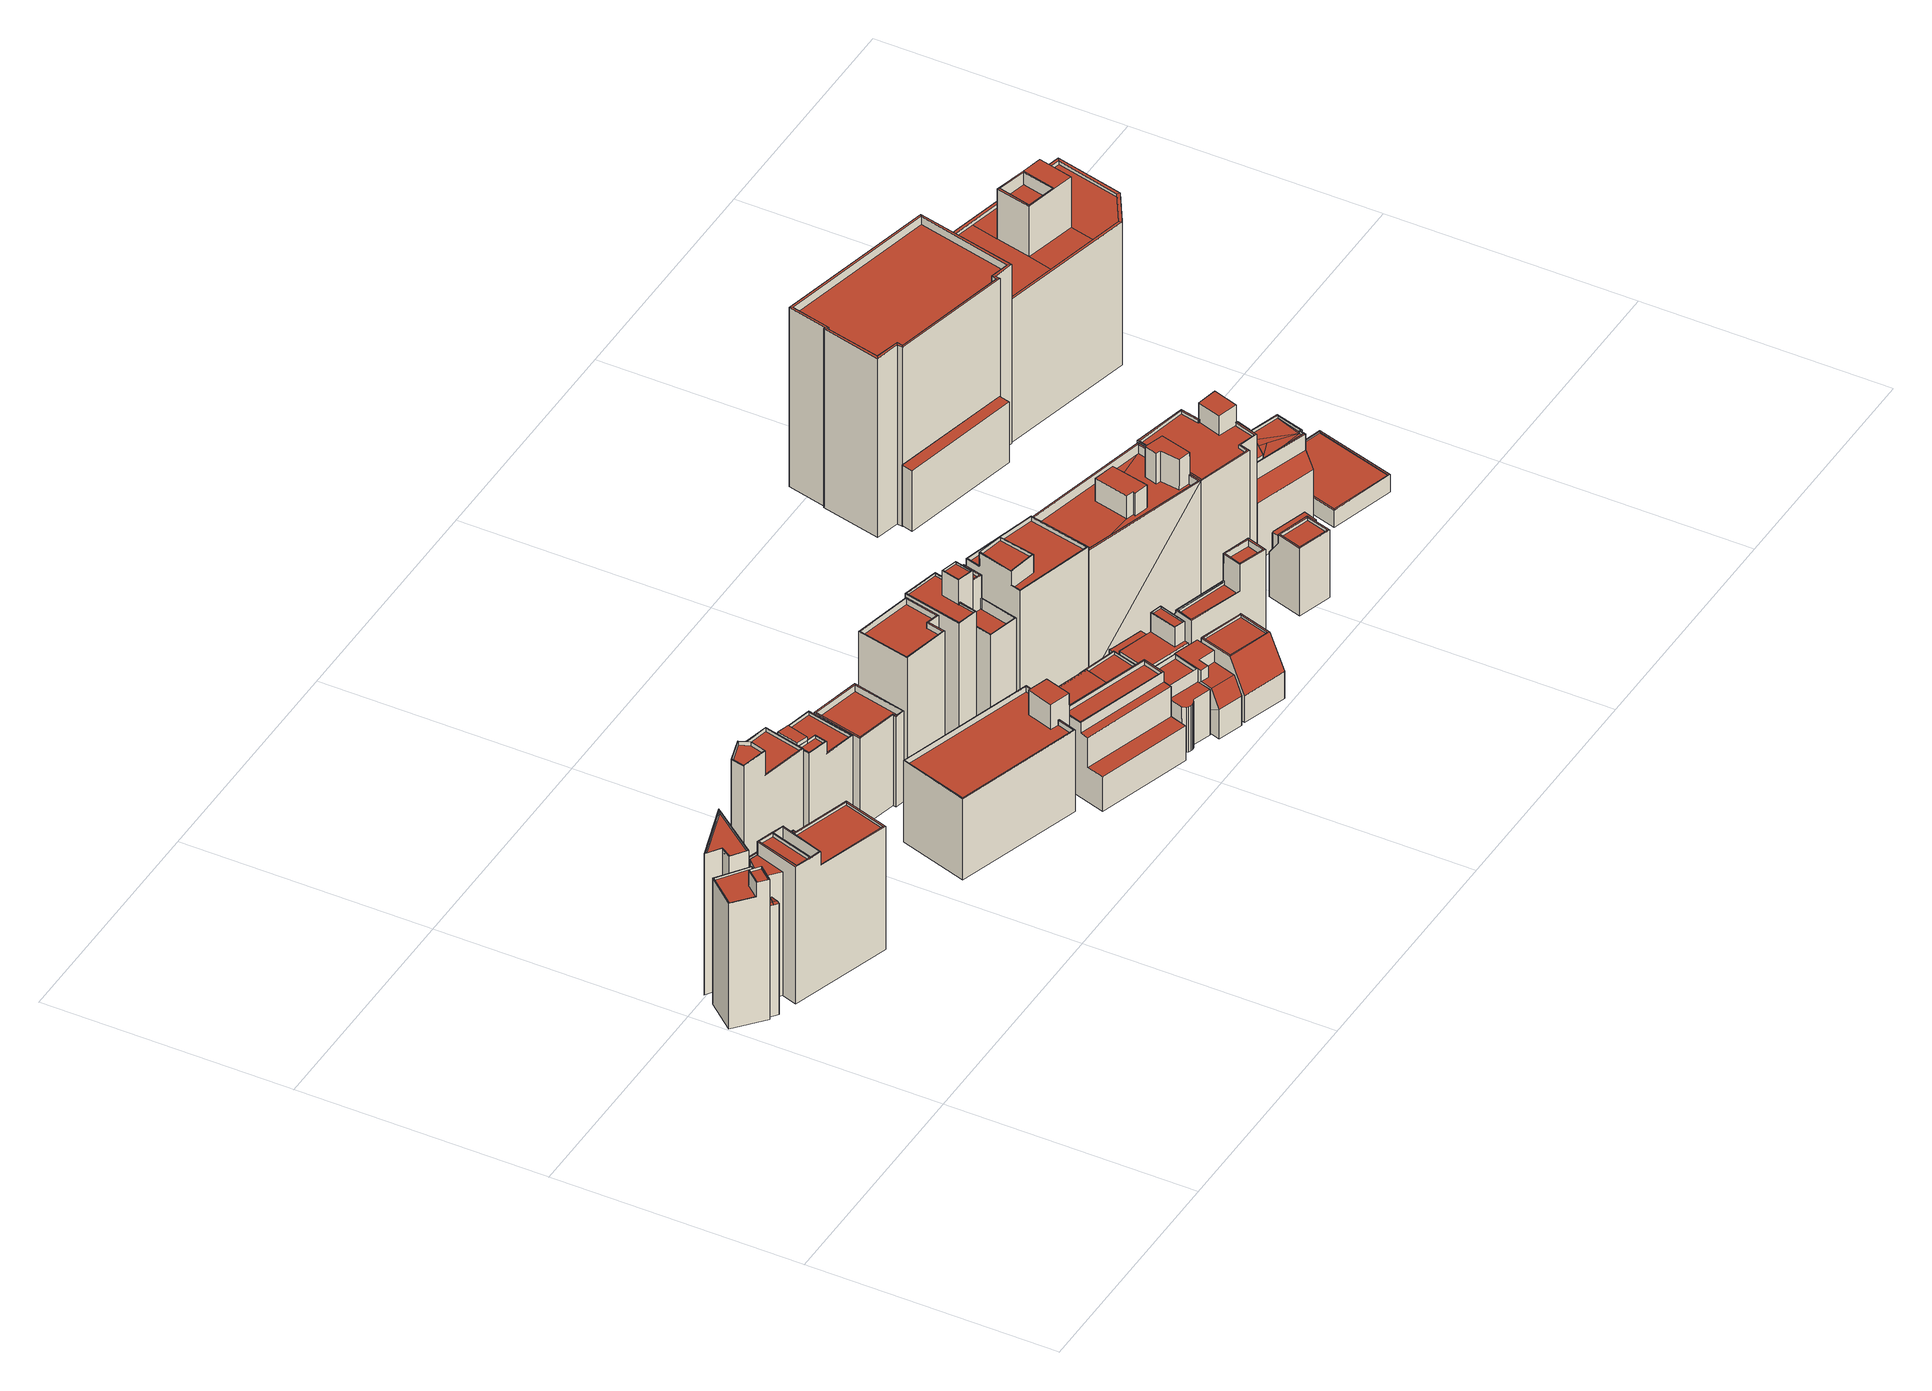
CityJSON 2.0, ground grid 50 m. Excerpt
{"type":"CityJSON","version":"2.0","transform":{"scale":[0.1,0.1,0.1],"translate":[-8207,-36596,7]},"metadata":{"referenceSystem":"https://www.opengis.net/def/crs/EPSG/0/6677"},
"CityObjects":{
"building1":{"type":"Building","attributes":{"class":3002,"usage":401,"measuredHeight":26.6,"storeysAboveGround":8,"storeysBelowGround":0,"prefecture":13,"city":13103,"footprintArea":59.04,"fireproofType":1001,"coverageRatio":80,"floorAreaRatio":700,"surveyYear":2021,"urbanPlanType":21,"areaClassificationType":22,"landUseType":212,"districts":"10","detailedUsage":"1210","floodRisk_description":10,"floodRisk_rank":1,"floodRisk_depth":0.27,"floodRisk_adminType":2,"floodRisk_scale":2,"meshCode":"53394509"},"geometry":[{"type":"Solid","lod":"2","boundaries":[[[[0,1,2,3]],[[4,5,6,1,0,7,8]],[[9,10,11,12]],[[13,14,15,16,17]],[[18,19,20,21]],[[10,9,22]],[[23,24,19,18]],[[25,26,27,28]],[[29,30,28,31]],[[12,11,32,33]],[[31,28,34,35]],[[36,14,13]],[[37,38,39,40,41,42,43,44]],[[33,32,17,16]],[[45,46,47,48]],[[49,25,28,30]],[[50,51,24,23]],[[21,20,51,50]],[[22,44,43,10]],[[52,50,23,9,12,8,7]],[[14,21,50,52,29,31,35,53,15]],[[11,42,41,32]],[[17,40,39,13]],[[24,47,46,19]],[[19,46,45,20]],[[32,41,40,17]],[[28,27,34]],[[10,43,42,11]],[[2,26,25,49,3]],[[4,8,12,33]],[[13,39,38,36]],[[6,53,35,1]],[[22,9,23,18,37,44]],[[5,4,33,16]],[[20,45,48,51]],[[7,0,29,52]],[[1,35,34,27,26,2]],[[16,15,53,6,5]],[[3,49,30,29,0]],[[37,18,21,14,36,38]],[[51,48,47,24]]]],"semantics":{"surfaces":[{"type":"GroundSurface"},{"type":"RoofSurface"},{"type":"WallSurface"}],"values":[[0,0,1,1,1,1,1,1,1,1,1,1,1,1,1,1,1,1,2,2,2,2,2,2,2,2,2,2,2,2,2,2,2,2,2,2,2,2,2,2,2]]}}]},
"building2":{"type":"Building","attributes":{"class":3002,"usage":401,"measuredHeight":31.6,"storeysAboveGround":10,"storeysBelowGround":0,"prefecture":13,"city":13103,"footprintArea":49.37,"fireproofType":1001,"coverageRatio":80,"floorAreaRatio":700,"surveyYear":2021,"urbanPlanType":21,"areaClassificationType":22,"landUseType":212,"districts":"10","detailedUsage":"1210","floodRisk_description":10,"floodRisk_rank":1,"floodRisk_depth":0.43,"floodRisk_adminType":2,"floodRisk_scale":2,"meshCode":"53394509"},"geometry":[{"type":"Solid","lod":"2","boundaries":[[[[54,55,56,57,58]],[[59,60,61,62,63]],[[64,65,66,67]],[[68,67,66,69]],[[70,71,72,73]],[[70,73,65,64]],[[68,69,72,71]],[[72,62,61,73]],[[57,56,71,70]],[[54,58,64,67]],[[55,54,67,68]],[[56,55,68,71]],[[65,60,59,66]],[[69,63,62,72]],[[66,59,63,69]],[[73,61,60,65]],[[58,57,70,64]]]],"semantics":{"surfaces":[{"type":"GroundSurface"},{"type":"RoofSurface"},{"type":"WallSurface"}],"values":[[0,1,1,1,1,1,1,2,2,2,2,2,2,2,2,2,2]]}}]},
"building3":{"type":"Building","attributes":{"class":3002,"usage":401,"measuredHeight":26.2,"storeysAboveGround":8,"storeysBelowGround":0,"prefecture":13,"city":13103,"footprintArea":229.42,"fireproofType":1001,"coverageRatio":80,"floorAreaRatio":700,"surveyYear":2021,"urbanPlanType":21,"areaClassificationType":22,"landUseType":212,"districts":"10","detailedUsage":"1210","floodRisk_description":10,"floodRisk_rank":1,"floodRisk_depth":0.05,"floodRisk_adminType":2,"floodRisk_scale":2,"meshCode":"53394509"},"geometry":[{"type":"Solid","lod":"2","boundaries":[[[[74,75,76,77,78,79]],[[80,81,82,83,84]],[[85,86,87,88]],[[89,90,91,92]],[[93,94,95]],[[96,80,90,89]],[[92,91,84,83]],[[96,97,95,81]],[[98,99,100,101]],[[80,96,81]],[[102,103,104,105]],[[106,93,95]],[[107,83,82,94]],[[107,94,93]],[[108,109,110,111]],[[97,106,95]],[[86,85,112,113]],[[114,113,112,115]],[[116,117,118,119]],[[106,114,115]],[[114,97,96,89,77,76,113]],[[91,102,105,84]],[[74,79,100,99]],[[80,104,103,90]],[[115,119,118,88,93,106]],[[83,107,87,86,75,74,99,98,92]],[[90,103,102,91]],[[101,78,77,89,92,98]],[[81,95,110,109]],[[85,88,118,117]],[[88,107,93]],[[95,94,111,110]],[[106,97,114]],[[100,79,78,101]],[[84,105,104,80]],[[82,81,109,108]],[[76,75,86,113]],[[112,116,119,115]],[[85,117,116,112]],[[94,82,108,111]],[[88,87,107]]]],"semantics":{"surfaces":[{"type":"GroundSurface"},{"type":"RoofSurface"},{"type":"WallSurface"}],"values":[[0,1,1,1,1,1,1,1,1,1,1,1,1,1,1,1,1,1,1,2,2,2,2,2,2,2,2,2,2,2,2,2,2,2,2,2,2,2,2,2,2]]}}]},
"building4":{"type":"Building","attributes":{"class":3002,"usage":401,"measuredHeight":14.4,"storeysAboveGround":5,"storeysBelowGround":0,"prefecture":13,"city":13103,"footprintArea":140.72,"fireproofType":1001,"coverageRatio":80,"floorAreaRatio":700,"surveyYear":2021,"urbanPlanType":21,"areaClassificationType":22,"landUseType":212,"districts":"10","detailedUsage":"1210","floodRisk_description":10,"floodRisk_rank":1,"floodRisk_depth":0.31,"floodRisk_adminType":2,"floodRisk_scale":2,"meshCode":"53394509"},"geometry":[{"type":"Solid","lod":"2","boundaries":[[[[120,121,122,123]],[[124,125,126,127]],[[128,129,130,131]],[[132,133,134,135]],[[136,137,138,139]],[[140,139,138,141]],[[142,143,137,136]],[[144,145,146,147]],[[140,141,143,142]],[[135,134,129,128]],[[131,130,133,132]],[[138,125,124,141]],[[141,124,127,143]],[[122,121,131,132]],[[142,136,135,128]],[[137,126,125,138]],[[129,144,147,130]],[[122,132,135,136,139,123]],[[120,140,142,128,131,121]],[[130,147,146,133]],[[120,123,139,140]],[[133,146,145,134]],[[143,127,126,137]],[[134,145,144,129]]]],"semantics":{"surfaces":[{"type":"GroundSurface"},{"type":"RoofSurface"},{"type":"WallSurface"}],"values":[[0,1,1,1,1,1,1,1,1,1,1,2,2,2,2,2,2,2,2,2,2,2,2,2]]}}]},
"building5":{"type":"Building","attributes":{"class":3002,"usage":401,"measuredHeight":30,"storeysAboveGround":8,"storeysBelowGround":0,"prefecture":13,"city":13103,"footprintArea":102.35,"fireproofType":1001,"coverageRatio":80,"floorAreaRatio":700,"surveyYear":2021,"urbanPlanType":21,"areaClassificationType":22,"landUseType":212,"districts":"10","detailedUsage":"1210","floodRisk_description":10,"floodRisk_rank":2,"floodRisk_depth":0.54,"floodRisk_adminType":2,"floodRisk_scale":2,"meshCode":"53394509"},"geometry":[{"type":"Solid","lod":"2","boundaries":[[[[148,149,150,151,152]],[[153,154,155,156]],[[156,155,157,158]],[[159,160,161]],[[153,162,163,154]],[[164,165,166,167]],[[168,169,170,171,172,173,174,175]],[[176,177,178]],[[179,180,181,182,183]],[[184,185,163,162]],[[167,166,186,187]],[[164,177,176,165]],[[187,186,161,160]],[[184,158,157,185]],[[149,148,158,184]],[[185,182,181,163]],[[163,181,180,154]],[[160,156,158,148,152,187]],[[149,184,162,177,164,150]],[[152,151,167,187]],[[176,168,175,165]],[[170,153,156,160,159,171]],[[154,180,179,155]],[[186,173,172,161]],[[157,183,182,185]],[[178,169,168,176]],[[151,150,164,167]],[[178,177,162,153,170,169]],[[161,172,171,159]],[[166,174,173,186]],[[165,175,174,166]],[[155,179,183,157]]]],"semantics":{"surfaces":[{"type":"GroundSurface"},{"type":"RoofSurface"},{"type":"WallSurface"}],"values":[[0,1,1,1,1,1,1,1,1,1,1,1,1,1,2,2,2,2,2,2,2,2,2,2,2,2,2,2,2,2,2,2]]}}]},
"building6":{"type":"Building","attributes":{"class":3002,"usage":401,"measuredHeight":20.8,"storeysAboveGround":6,"storeysBelowGround":0,"prefecture":13,"city":13103,"footprintArea":111.36,"fireproofType":1001,"coverageRatio":80,"floorAreaRatio":700,"surveyYear":2021,"urbanPlanType":21,"areaClassificationType":22,"landUseType":212,"districts":"10","detailedUsage":"1210","floodRisk_description":10,"floodRisk_rank":2,"floodRisk_depth":0.62,"floodRisk_adminType":2,"floodRisk_scale":2,"meshCode":"53394509"},"geometry":[{"type":"Solid","lod":"2","boundaries":[[[[188,189,190,191]],[[192,193,194,195]],[[196,197,198]],[[199,200,201,202,203]],[[204,205,206,207]],[[195,194,208,209]],[[210,211,212,213]],[[214,215,211,210]],[[216,217,218]],[[219,220,221,222]],[[223,224,225,226,227,228,229,230,231,232]],[[197,196,215,214]],[[204,207,193,192]],[[213,212,218,217]],[[209,208,206,205]],[[198,232,231,196]],[[223,219,222,204,224]],[[204,222,221,205]],[[196,231,230,215]],[[207,202,201,193]],[[194,200,199,208]],[[190,189,213,217,195,209]],[[193,201,200,194]],[[206,203,202,207]],[[189,188,210,213]],[[211,229,228,212]],[[198,197,220,219,223,232]],[[205,221,220,197,214,191,190,209]],[[208,199,203,206]],[[212,228,227,218]],[[188,191,214,210]],[[225,224,204,192]],[[225,192,195,217,216,226]],[[218,227,226,216]],[[215,230,229,211]]]],"semantics":{"surfaces":[{"type":"GroundSurface"},{"type":"RoofSurface"},{"type":"WallSurface"}],"values":[[0,1,1,1,1,1,1,1,1,1,1,1,1,1,1,2,2,2,2,2,2,2,2,2,2,2,2,2,2,2,2,2,2,2,2]]}}]},
"building7":{"type":"Building","attributes":{"class":3002,"usage":401,"measuredHeight":17.8,"storeysAboveGround":5,"storeysBelowGround":0,"prefecture":13,"city":13103,"footprintArea":431.05,"fireproofType":1001,"coverageRatio":80,"floorAreaRatio":700,"surveyYear":2021,"urbanPlanType":21,"areaClassificationType":22,"landUseType":212,"districts":"10","detailedUsage":"1210","floodRisk_description":10,"floodRisk_rank":1,"floodRisk_depth":0.06,"floodRisk_adminType":2,"floodRisk_scale":2,"meshCode":"53394509"},"geometry":[{"type":"Solid","lod":"2","boundaries":[[[[233,234,235,236,237,238]],[[239,240,241,242]],[[243,244,245]],[[246,247,248,249,250,251,252,253,254,255]],[[256,257,258,259]],[[260,242,241]],[[259,258,261,262]],[[263,264,265,266]],[[262,261,240,239]],[[244,243,257,256]],[[258,249,248,261]],[[238,237,256,259]],[[243,251,250,257]],[[254,263,266,242,260,255]],[[245,252,251,243]],[[241,246,255,260]],[[240,247,246,241]],[[234,239,242,266,265,235]],[[233,238,259,262]],[[244,236,235,265,264,253,252,245]],[[264,263,254,253]],[[257,250,249,258]],[[234,233,262,239]],[[237,236,244,256]],[[261,248,247,240]]]],"semantics":{"surfaces":[{"type":"GroundSurface"},{"type":"RoofSurface"},{"type":"WallSurface"}],"values":[[0,1,1,1,1,1,1,1,1,1,2,2,2,2,2,2,2,2,2,2,2,2,2,2,2]]}}]},
"building8":{"type":"Building","attributes":{"class":3002,"usage":401,"measuredHeight":19.3,"storeysAboveGround":5,"storeysBelowGround":0,"prefecture":13,"city":13103,"footprintArea":113.55,"fireproofType":1001,"coverageRatio":80,"floorAreaRatio":700,"surveyYear":2021,"urbanPlanType":21,"areaClassificationType":22,"landUseType":212,"districts":"10","detailedUsage":"1210","floodRisk_description":10,"floodRisk_rank":1,"floodRisk_depth":0.46,"floodRisk_adminType":2,"floodRisk_scale":2,"meshCode":"53394509"},"geometry":[{"type":"Solid","lod":"2","boundaries":[[[[267,268,269,270,271,272]],[[273,274,275,276]],[[277,278,279,280]],[[273,281,282,274]],[[276,275,278,277]],[[283,284,282,281]],[[285,286,287,288,289,290]],[[280,279,284,283]],[[279,285,290,284]],[[270,269,283,281]],[[282,289,288,274]],[[284,290,289,282]],[[274,288,287,275]],[[271,270,281,273]],[[267,272,276,277]],[[278,286,285,279]],[[268,267,277,280]],[[272,271,273,276]],[[269,268,280,283]],[[275,287,286,278]]]],"semantics":{"surfaces":[{"type":"GroundSurface"},{"type":"RoofSurface"},{"type":"WallSurface"}],"values":[[0,1,1,1,1,1,1,1,2,2,2,2,2,2,2,2,2,2,2,2]]}}]},
"building9":{"type":"Building","attributes":{"class":3002,"usage":401,"measuredHeight":38,"storeysAboveGround":9,"storeysBelowGround":0,"prefecture":13,"city":13103,"footprintArea":128.25,"fireproofType":1001,"coverageRatio":80,"floorAreaRatio":700,"surveyYear":2021,"urbanPlanType":21,"areaClassificationType":22,"landUseType":212,"districts":"10","detailedUsage":"1210","floodRisk_description":10,"floodRisk_rank":1,"floodRisk_depth":0.43,"floodRisk_adminType":2,"floodRisk_scale":2,"meshCode":"53394509"},"geometry":[{"type":"Solid","lod":"2","boundaries":[[[[291,292,293,294,295,296]],[[297,298,299,300]],[[301,302,303,304]],[[305,300,299,306]],[[305,306,302,301]],[[304,303,307,308]],[[309,310,311,312,313,314]],[[308,307,298,297]],[[302,310,309,303]],[[307,314,313,298]],[[306,311,310,302]],[[292,291,304,308]],[[298,313,312,299]],[[294,293,297,300]],[[300,305,295,294]],[[296,295,305,301]],[[293,292,308,297]],[[299,312,311,306]],[[303,309,314,307]],[[291,296,301,304]]]],"semantics":{"surfaces":[{"type":"GroundSurface"},{"type":"RoofSurface"},{"type":"WallSurface"}],"values":[[0,1,1,1,1,1,1,1,2,2,2,2,2,2,2,2,2,2,2,2]]}}]},
"building10":{"type":"Building","attributes":{"class":3002,"usage":401,"measuredHeight":12.9,"storeysAboveGround":4,"storeysBelowGround":0,"prefecture":13,"city":13103,"footprintArea":204.35,"fireproofType":1001,"coverageRatio":80,"floorAreaRatio":600,"surveyYear":2021,"urbanPlanType":21,"areaClassificationType":22,"landUseType":212,"districts":"10","detailedUsage":"1210","meshCode":"53394509"},"geometry":[{"type":"Solid","lod":"2","boundaries":[[[[315,316,317,318]],[[319,320,321,322]],[[323,324,325,326]],[[327,328,329,330]],[[331,332,333,334]],[[335,336,332,331]],[[334,333,337,338]],[[338,337,336,335]],[[317,321,320,330,329,338,335,318]],[[337,324,323,336]],[[316,315,331,334,328,327,319,322]],[[319,327,330,320]],[[332,326,325,333]],[[317,316,322,321]],[[333,325,324,337]],[[336,323,326,332]],[[315,318,335,331]],[[328,334,338,329]]]],"semantics":{"surfaces":[{"type":"GroundSurface"},{"type":"RoofSurface"},{"type":"WallSurface"}],"values":[[0,1,1,1,1,1,1,1,2,2,2,2,2,2,2,2,2,2]]}}]},
"building11":{"type":"Building","attributes":{"class":3002,"usage":401,"measuredHeight":31.3,"storeysAboveGround":9,"storeysBelowGround":0,"prefecture":13,"city":13103,"footprintArea":94.82,"fireproofType":1001,"coverageRatio":80,"floorAreaRatio":700,"surveyYear":2021,"urbanPlanType":21,"areaClassificationType":22,"landUseType":212,"districts":"10","detailedUsage":"1210","floodRisk_description":10,"floodRisk_rank":1,"floodRisk_depth":0.47,"floodRisk_adminType":2,"floodRisk_scale":2,"meshCode":"53394509"},"geometry":[{"type":"Solid","lod":"2","boundaries":[[[[339,340,341,342,343,344]],[[345,346,347,348]],[[349,350,351,352]],[[353,354,355,356,357,358,359,360,361]],[[362,363,364,365]],[[366,367,368,369]],[[365,364,367,366]],[[370,371,372,373]],[[348,347,371,370]],[[374,375,376,377]],[[373,372,346,345]],[[375,374,378]],[[377,376,363,362]],[[379,369,368]],[[373,345,355,354]],[[372,351,350,346]],[[355,345,348,369,379,356]],[[346,350,349,347]],[[340,366,369,348,370,341]],[[363,360,359,364]],[[344,343,377,362]],[[343,342,374,377]],[[375,353,361,376]],[[378,354,353,375]],[[376,361,360,363]],[[347,349,352,371]],[[371,352,351,372]],[[368,357,356,379]],[[374,342,341,370,373,354,378]],[[364,359,358,367]],[[339,344,362,365]],[[367,358,357,368]],[[340,339,365,366]]]],"semantics":{"surfaces":[{"type":"GroundSurface"},{"type":"RoofSurface"},{"type":"WallSurface"}],"values":[[0,1,1,1,1,1,1,1,1,1,1,1,1,1,2,2,2,2,2,2,2,2,2,2,2,2,2,2,2,2,2,2,2]]}}]},
"building12":{"type":"Building","attributes":{"class":3002,"usage":413,"measuredHeight":13.5,"storeysAboveGround":5,"storeysBelowGround":0,"prefecture":13,"city":13103,"footprintArea":111.29,"fireproofType":1001,"coverageRatio":80,"floorAreaRatio":700,"surveyYear":2021,"urbanPlanType":21,"areaClassificationType":22,"landUseType":211,"districts":"10","detailedUsage":"1230","floodRisk_description":10,"floodRisk_rank":1,"floodRisk_depth":0.02,"floodRisk_adminType":2,"floodRisk_scale":2,"meshCode":"53394509"},"geometry":[{"type":"Solid","lod":"2","boundaries":[[[[380,381,382,383]],[[384,385,386,387]],[[388,389,390,391]],[[387,389,388,384]],[[382,381,391,390]],[[380,383,386,385]],[[380,385,384,388,391,381]],[[387,386,383,382,390,389]]]],"semantics":{"surfaces":[{"type":"GroundSurface"},{"type":"RoofSurface"},{"type":"WallSurface"}],"values":[[0,1,1,2,2,2,2,2]]}}]},
"building13":{"type":"Building","attributes":{"class":3002,"usage":401,"measuredHeight":23.8,"storeysAboveGround":8,"storeysBelowGround":1,"prefecture":13,"city":13103,"footprintArea":78.34,"fireproofType":1001,"coverageRatio":80,"floorAreaRatio":700,"surveyYear":2021,"urbanPlanType":21,"areaClassificationType":22,"landUseType":212,"districts":"10","detailedUsage":"1210","floodRisk_description":10,"floodRisk_rank":1,"floodRisk_depth":0.47,"floodRisk_adminType":2,"floodRisk_scale":2,"meshCode":"53394509"},"geometry":[{"type":"Solid","lod":"2","boundaries":[[[[392,393,394,395]],[[396,397,398,399]],[[400,401,402,403]],[[403,402,404,405]],[[405,404,406,407]],[[408,409,410,411]],[[401,400,412]],[[399,398,413,414]],[[415,407,406]],[[416,417,418,419,420,421]],[[422,414,413,423]],[[422,423,397,396]],[[412,417,416,401]],[[402,421,420,404]],[[423,410,409,397]],[[403,405,394,393]],[[413,411,410,423]],[[406,419,418,415]],[[398,408,411,413]],[[392,399,414,400,403,393]],[[392,395,396,399]],[[397,409,408,398]],[[414,422,407,415,418,417,412,400]],[[404,420,419,406]],[[401,416,421,402]],[[395,394,405,407,422,396]]]],"semantics":{"surfaces":[{"type":"GroundSurface"},{"type":"RoofSurface"},{"type":"WallSurface"}],"values":[[0,1,1,1,1,1,1,1,1,1,1,1,2,2,2,2,2,2,2,2,2,2,2,2,2,2]]}}]},
"building14":{"type":"Building","attributes":{"class":3002,"usage":401,"measuredHeight":13.2,"storeysAboveGround":5,"storeysBelowGround":0,"prefecture":13,"city":13103,"footprintArea":87.4,"fireproofType":1001,"coverageRatio":80,"floorAreaRatio":700,"surveyYear":2021,"urbanPlanType":21,"areaClassificationType":22,"landUseType":212,"districts":"10","detailedUsage":"1210","floodRisk_description":10,"floodRisk_rank":1,"floodRisk_depth":0.01,"floodRisk_adminType":2,"floodRisk_scale":2,"meshCode":"53394509"},"geometry":[{"type":"Solid","lod":"2","boundaries":[[[[424,425,426,427]],[[428,429,430,431]],[[432,433,434,435]],[[436,437,433,432]],[[438,439,440,441]],[[442,443,444,445]],[[446,447,437,436]],[[435,434,447,446]],[[427,426,435,446]],[[434,440,439,447]],[[433,441,440,434]],[[425,445,444,431,430,432,435,426]],[[437,438,441,433]],[[429,436,432,430]],[[447,439,438,437]],[[425,424,442,445]],[[424,427,446,436,429,428,443,442]],[[443,428,431,444]]]],"semantics":{"surfaces":[{"type":"GroundSurface"},{"type":"RoofSurface"},{"type":"WallSurface"}],"values":[[0,1,1,1,1,1,1,1,2,2,2,2,2,2,2,2,2,2]]}}]},
"building15":{"type":"Building","attributes":{"class":3001,"usage":401,"measuredHeight":12.1,"storeysAboveGround":4,"storeysBelowGround":0,"prefecture":13,"city":13103,"footprintArea":71.71,"fireproofType":1001,"coverageRatio":80,"floorAreaRatio":600,"surveyYear":2021,"urbanPlanType":21,"areaClassificationType":22,"landUseType":212,"districts":"10","detailedUsage":"1210","meshCode":"53394509"},"geometry":[{"type":"Solid","lod":"2","boundaries":[[[[448,449,450,451,452,453,454,455,456,457,458]],[[459,460,461,462]],[[463,464,465,466,467,468,469,470,471,472,473]],[[474,475,476,477]],[[462,461,475,474]],[[478,479,480,481]],[[477,476,460,459]],[[472,462,474,456,455,473]],[[450,449,468,467]],[[476,481,480,460]],[[453,452,465,464]],[[461,479,478,475]],[[455,454,463,473]],[[471,459,462,472]],[[452,451,466,465]],[[460,480,479,461]],[[457,477,459,471,470,458]],[[451,450,467,466]],[[457,456,474,477]],[[454,453,464,463]],[[448,458,470,469]],[[449,448,469,468]],[[475,478,481,476]]]],"semantics":{"surfaces":[{"type":"GroundSurface"},{"type":"RoofSurface"},{"type":"WallSurface"}],"values":[[0,1,1,1,1,1,1,2,2,2,2,2,2,2,2,2,2,2,2,2,2,2,2]]}}]},
"building16":{"type":"Building","attributes":{"class":3001,"usage":401,"measuredHeight":9.6,"storeysAboveGround":4,"storeysBelowGround":0,"prefecture":13,"city":13103,"footprintArea":58.29,"fireproofType":1001,"coverageRatio":80,"floorAreaRatio":600,"surveyYear":2021,"urbanPlanType":21,"areaClassificationType":22,"landUseType":212,"districts":"10","detailedUsage":"1210","meshCode":"53394509"},"geometry":[{"type":"Solid","lod":"2","boundaries":[[[[482,483,484,485]],[[486,487,488,489,490,491]],[[492,493,494,495,496,497]],[[498,492,497,499]],[[494,489,488,495]],[[499,497,496,482]],[[496,487,486,482]],[[484,483,498]],[[493,490,489,494]],[[483,493,492]],[[491,490,493,483]],[[499,482,485]],[[483,482,486,491]],[[485,484,498,499]],[[483,492,498]],[[495,488,487,496]]]],"semantics":{"surfaces":[{"type":"GroundSurface"},{"type":"RoofSurface"},{"type":"WallSurface"}],"values":[[0,1,1,1,2,2,2,2,2,2,2,2,2,2,2,2]]}}]},
"building17":{"type":"Building","attributes":{"class":3002,"usage":401,"measuredHeight":30.4,"storeysAboveGround":8,"storeysBelowGround":0,"prefecture":13,"city":13103,"footprintArea":213.54,"fireproofType":1001,"coverageRatio":80,"floorAreaRatio":700,"surveyYear":2021,"urbanPlanType":21,"areaClassificationType":22,"landUseType":212,"districts":"10","detailedUsage":"1210","floodRisk_description":10,"floodRisk_rank":1,"floodRisk_depth":0.01,"floodRisk_adminType":2,"floodRisk_scale":2,"meshCode":"53394509"},"geometry":[{"type":"Solid","lod":"2","boundaries":[[[[500,501,502,503]],[[504,505,506,507]],[[508,509,510,511]],[[512,513,514,515]],[[516,517,518,519,520,521,522,523,524,525]],[[507,506,526,527]],[[515,514,528,529]],[[509,508,530]],[[531,532,533]],[[511,510,505,504]],[[527,526,533,532]],[[529,528,534,535]],[[535,534,513,512]],[[536,537,538,539]],[[536,513,534,537]],[[509,516,525,510]],[[530,508,512,515,518,517]],[[526,522,521,533]],[[506,523,522,526]],[[519,518,515,529]],[[501,500,504,507]],[[502,501,507,527]],[[530,517,516,509]],[[505,524,523,506]],[[510,525,524,505]],[[500,503,511,504]],[[532,535,512,508,511,503,502,527]],[[513,536,539,514]],[[537,534,528,538]],[[533,521,520,531]],[[531,520,519,529,535,532]],[[514,539,538,528]]]],"semantics":{"surfaces":[{"type":"GroundSurface"},{"type":"RoofSurface"},{"type":"WallSurface"}],"values":[[0,1,1,1,1,1,1,1,1,1,1,1,1,1,2,2,2,2,2,2,2,2,2,2,2,2,2,2,2,2,2,2]]}}]},
"building18":{"type":"Building","attributes":{"class":3002,"usage":413,"measuredHeight":12.9,"storeysAboveGround":4,"storeysBelowGround":1,"prefecture":13,"city":13103,"footprintArea":100.54,"fireproofType":1001,"coverageRatio":80,"floorAreaRatio":700,"surveyYear":2021,"urbanPlanType":21,"areaClassificationType":22,"landUseType":211,"districts":"10","detailedUsage":"1230","floodRisk_description":10,"floodRisk_rank":1,"floodRisk_depth":0.22,"floodRisk_adminType":2,"floodRisk_scale":2,"meshCode":"53394509"},"geometry":[{"type":"Solid","lod":"2","boundaries":[[[[540,541,542,543,544,545]],[[546,547,548,549,550,551]],[[552,553,554,555,556,557]],[[558,559,560,561]],[[562,563,564,565]],[[566,567,559,558]],[[568,569,567,566]],[[570,571,572,573,574]],[[561,560,569,568]],[[554,572,571,555]],[[560,565,564,569]],[[569,564,563,567]],[[543,542,554,553]],[[540,545,547,546]],[[567,563,562,559]],[[549,566,558,550]],[[559,562,565,560]],[[573,572,554,542,541]],[[568,566,549,548]],[[540,546,551,574,573,541]],[[548,547,545,544,552,557,561,568]],[[570,574,551,550,558,561,557,556]],[[555,571,570,556]],[[544,543,553,552]]]],"semantics":{"surfaces":[{"type":"GroundSurface"},{"type":"RoofSurface"},{"type":"WallSurface"}],"values":[[0,1,1,1,1,1,1,1,1,2,2,2,2,2,2,2,2,2,2,2,2,2,2,2]]}}]},
"building19":{"type":"Building","attributes":{"class":3001,"usage":401,"measuredHeight":12.1,"storeysAboveGround":4,"storeysBelowGround":0,"prefecture":13,"city":13103,"footprintArea":103.24,"fireproofType":1001,"coverageRatio":80,"floorAreaRatio":600,"surveyYear":2021,"urbanPlanType":21,"areaClassificationType":22,"landUseType":212,"districts":"10","detailedUsage":"1210","meshCode":"53394509"},"geometry":[{"type":"Solid","lod":"2","boundaries":[[[[575,576,577,578]],[[579,580,581,582]],[[580,583,581]],[[584,579,585,586]],[[587,588,589]],[[590,591,592,593]],[[588,585,594,589]],[[585,579,582,594]],[[583,587,589,581]],[[578,577,580,579,584]],[[575,578,584,586]],[[589,594,591,590]],[[582,581,593,592]],[[581,589,590,593]],[[594,582,592,591]],[[575,586,585,588,576]],[[577,576,588,587,583,580]]]],"semantics":{"surfaces":[{"type":"GroundSurface"},{"type":"RoofSurface"},{"type":"WallSurface"}],"values":[[0,1,1,1,1,1,1,1,1,2,2,2,2,2,2,2,2]]}}]},
"building20":{"type":"Building","attributes":{"class":3002,"usage":401,"measuredHeight":15.6,"storeysAboveGround":5,"storeysBelowGround":1,"prefecture":13,"city":13103,"footprintArea":176.22,"fireproofType":1001,"coverageRatio":80,"floorAreaRatio":700,"surveyYear":2021,"urbanPlanType":21,"areaClassificationType":22,"landUseType":212,"districts":"10","detailedUsage":"1210","meshCode":"53394509"},"geometry":[{"type":"Solid","lod":"2","boundaries":[[[[595,596,597,598]],[[599,600,601,602]],[[603,604,605,606]],[[607,608,609,610]],[[611,612,613,614,615,616,617,618]],[[602,601,619,620]],[[621,622,623]],[[620,619,624,625]],[[625,624,600,599]],[[626,627,628,629]],[[621,630,631]],[[621,623,630]],[[603,622,621,604]],[[625,631,630,617,620]],[[613,609,608,614]],[[619,626,629,624]],[[624,629,628,600]],[[597,596,606,605]],[[615,607,610,616]],[[598,599,602,612,611,595]],[[597,605,604,621,631,625,599,598]],[[623,622,603,606,596,595,611,618]],[[600,628,627,601]],[[614,608,607,615]],[[618,617,630,623]],[[601,627,626,619]],[[616,610,609,613,612,602,620,617]]]],"semantics":{"surfaces":[{"type":"GroundSurface"},{"type":"RoofSurface"},{"type":"WallSurface"}],"values":[[0,1,1,1,1,1,1,1,1,1,1,1,2,2,2,2,2,2,2,2,2,2,2,2,2,2,2]]}}]},
"building21":{"type":"Building","attributes":{"class":3002,"usage":401,"measuredHeight":29.1,"storeysAboveGround":8,"storeysBelowGround":0,"prefecture":13,"city":13103,"footprintArea":386.99,"fireproofType":1001,"coverageRatio":80,"floorAreaRatio":700,"surveyYear":2021,"urbanPlanType":21,"areaClassificationType":22,"landUseType":212,"districts":"10","detailedUsage":"1210","floodRisk_description":10,"floodRisk_rank":1,"floodRisk_depth":0.22,"floodRisk_adminType":2,"floodRisk_scale":2,"meshCode":"53394509"},"geometry":[{"type":"Solid","lod":"2","boundaries":[[[[632,633,501,634,635,636]],[[637,638,639,640,641,642,643,644,645,646,647,648,649,650]],[[651,652,653,654,655,656]],[[657,658,659,660,661,662]],[[663,664,665,666]],[[663,666,667,668]],[[669,640,639,670,649,648]],[[667,671,672,668]],[[671,673,674,672]],[[673,675,676,674]],[[675,654,676]],[[666,641,640,667]],[[643,652,651,644]],[[671,667,640,669]],[[657,670,639,658]],[[675,647,646]],[[662,661,650,649]],[[654,653,664,676]],[[638,659,658,639]],[[665,664,653,652,643,642]],[[637,660,659,638]],[[642,641,666,665]],[[670,657,662,649]],[[645,644,651,656]],[[501,668,672,634]],[[637,650,661,660]],[[671,669,648,673]],[[663,668,501]],[[663,501,633]],[[675,655,654]],[[675,673,648,647]],[[675,646,655]],[[635,634,672,674]],[[633,632,664,663]],[[645,656,655,646]],[[636,635,674,676]],[[632,636,676,664]]]],"semantics":{"surfaces":[{"type":"GroundSurface"},{"type":"RoofSurface"},{"type":"WallSurface"}],"values":[[0,1,1,1,1,1,1,1,1,1,2,2,2,2,2,2,2,2,2,2,2,2,2,2,2,2,2,2,2,2,2,2,2,2,2,2,2]]}}]},
"building22":{"type":"Building","attributes":{"class":3001,"usage":401,"measuredHeight":12.1,"storeysAboveGround":5,"storeysBelowGround":0,"prefecture":13,"city":13103,"footprintArea":87.95,"fireproofType":1001,"coverageRatio":80,"floorAreaRatio":700,"surveyYear":2021,"urbanPlanType":21,"areaClassificationType":22,"landUseType":212,"districts":"10","detailedUsage":"1210","meshCode":"53394509"},"geometry":[{"type":"Solid","lod":"2","boundaries":[[[[677,678,679,680]],[[681,682,683,684]],[[685,686,687,688]],[[689,690,691,692]],[[693,694,682,681]],[[684,683,695,696]],[[696,695,694,693]],[[682,692,691,683]],[[683,691,690,695]],[[695,690,689,694]],[[680,679,684,696]],[[694,689,692,682]],[[684,679,678,685,688,681]],[[687,693,681,688]],[[687,686,677,680,696,693]],[[678,677,686,685]]]],"semantics":{"surfaces":[{"type":"GroundSurface"},{"type":"RoofSurface"},{"type":"WallSurface"}],"values":[[0,1,1,1,1,1,1,2,2,2,2,2,2,2,2,2]]}}]},
"building23":{"type":"Building","attributes":{"class":3002,"usage":401,"measuredHeight":28.5,"storeysAboveGround":8,"storeysBelowGround":0,"prefecture":13,"city":13103,"footprintArea":237.02,"fireproofType":1001,"coverageRatio":80,"floorAreaRatio":700,"surveyYear":2021,"urbanPlanType":21,"areaClassificationType":22,"landUseType":212,"districts":"10","detailedUsage":"1210","floodRisk_description":10,"floodRisk_rank":1,"floodRisk_depth":0.15,"floodRisk_adminType":2,"floodRisk_scale":2,"meshCode":"53394509"},"geometry":[{"type":"Solid","lod":"2","boundaries":[[[[697,698,699,700,701,702,703,704]],[[705,706,707,708]],[[709,710,711,712]],[[713,714,715,716]],[[717,718,719,720]],[[721,722,723,724]],[[718,712,711,719]],[[725,726,727]],[[726,725,707,706]],[[705,708,722,721]],[[728,729,730,731,732,733,734,735,736,737,738,739]],[[724,723,710,709]],[[719,733,732,720]],[[704,703,705,721]],[[723,736,735,710]],[[717,731,730,714,713,718]],[[725,728,739,707]],[[700,699,712,718]],[[724,709,698,697]],[[727,726,715,714,730,729]],[[711,734,733,719]],[[726,706,702,701,716,715]],[[697,704,721,724]],[[708,738,737,722]],[[727,729,728,725]],[[720,732,731,717]],[[722,737,736,723]],[[716,701,700,718,713]],[[699,698,709,712]],[[707,739,738,708]],[[706,705,703,702]],[[710,735,734,711]]]],"semantics":{"surfaces":[{"type":"GroundSurface"},{"type":"RoofSurface"},{"type":"WallSurface"}],"values":[[0,1,1,1,1,1,1,1,1,1,1,1,2,2,2,2,2,2,2,2,2,2,2,2,2,2,2,2,2,2,2,2]]}}]},
"building24":{"type":"Building","attributes":{"class":9999,"usage":461,"measuredHeight":3.6,"storeysAboveGround":9999,"storeysBelowGround":9999,"prefecture":13,"city":13103,"footprintArea":-9999,"fireproofType":1011,"coverageRatio":80,"floorAreaRatio":700,"surveyYear":1,"urbanPlanType":21,"areaClassificationType":22,"landUseType":212,"districts":"10","detailedUsage":"0","meshCode":"53394509"},"geometry":[{"type":"Solid","lod":"2","boundaries":[[[[740,741,742,743]],[[744,745,746,747]],[[742,741,744,747]],[[741,740,745,744]],[[743,742,747,746]],[[740,743,746,745]]]],"semantics":{"surfaces":[{"type":"GroundSurface"},{"type":"RoofSurface"},{"type":"WallSurface"}],"values":[[0,1,2,2,2,2]]}}]},
"building25":{"type":"Building","attributes":{"class":9999,"usage":461,"measuredHeight":13.1,"storeysAboveGround":9999,"storeysBelowGround":9999,"prefecture":13,"city":13103,"footprintArea":-9999,"fireproofType":1011,"coverageRatio":80,"floorAreaRatio":700,"surveyYear":1,"urbanPlanType":21,"areaClassificationType":22,"landUseType":215,"districts":"10","detailedUsage":"0","floodRisk_description":10,"floodRisk_rank":1,"floodRisk_depth":0.2,"floodRisk_adminType":2,"floodRisk_scale":2,"meshCode":"53394509"},"geometry":[{"type":"Solid","lod":"2","boundaries":[[[[748,749,750,751]],[[752,753,754,755]],[[750,749,753,752]],[[751,750,752,755]],[[748,751,755,754]],[[749,748,754,753]]]],"semantics":{"surfaces":[{"type":"GroundSurface"},{"type":"RoofSurface"},{"type":"WallSurface"}],"values":[[0,1,2,2,2,2]]}}]},
"building26":{"type":"Building","attributes":{"class":3002,"usage":401,"measuredHeight":19.4,"storeysAboveGround":6,"storeysBelowGround":0,"prefecture":13,"city":13103,"footprintArea":116.14,"fireproofType":1001,"coverageRatio":80,"floorAreaRatio":700,"surveyYear":2021,"urbanPlanType":21,"areaClassificationType":22,"landUseType":212,"districts":"10","detailedUsage":"1210","meshCode":"53394509"},"geometry":[{"type":"Solid","lod":"2","boundaries":[[[[756,757,758,759,760,761]],[[762,763,764,765]],[[766,767,768]],[[769,770,771,772]],[[768,773,774,766]],[[775,776,777]],[[778,765,764,779]],[[776,775,763,762]],[[772,780,769]],[[781,772,771,782]],[[783,769,784]],[[785,786,774,773]],[[787,767,788,789]],[[778,779,786,785]],[[766,788,767]],[[783,790,791]],[[766,792,788]],[[770,769,791,793]],[[783,791,769]],[[793,771,770]],[[794,795,796,797]],[[794,773,768,767,787,759,758,795]],[[790,775,777,791]],[[777,776,789,788,792,771,793,791]],[[796,795,758,757]],[[779,769,780,786]],[[756,778,785,797,796,757]],[[756,761,765,778]],[[797,785,773,794]],[[761,760,762,765]],[[764,784,769,779]],[[782,771,792,766]],[[763,783,784,764]],[[786,780,772,781,774]],[[775,790,783,763]],[[782,766,774,781]],[[759,787,789,776,762,760]]]],"semantics":{"surfaces":[{"type":"GroundSurface"},{"type":"RoofSurface"},{"type":"WallSurface"}],"values":[[0,1,1,1,1,1,1,1,1,1,1,1,1,1,1,1,1,1,1,1,1,2,2,2,2,2,2,2,2,2,2,2,2,2,2,2,2]]}}]},
"building27":{"type":"Building","attributes":{"class":9999,"usage":461,"measuredHeight":8,"storeysAboveGround":9999,"storeysBelowGround":9999,"prefecture":13,"city":13103,"footprintArea":-9999,"fireproofType":1011,"coverageRatio":80,"floorAreaRatio":700,"surveyYear":1,"urbanPlanType":21,"areaClassificationType":22,"landUseType":212,"districts":"10","detailedUsage":"0","floodRisk_description":10,"floodRisk_rank":1,"floodRisk_depth":0.05,"floodRisk_adminType":2,"floodRisk_scale":2,"meshCode":"53394509"},"geometry":[{"type":"Solid","lod":"2","boundaries":[[[[798,799,800,801,802,803,804]],[[805,806,807,808,809,810,811]],[[803,802,811,810]],[[800,799,807,806]],[[802,801,805,811]],[[799,798,808,807]],[[810,809,804,803]],[[798,804,809,808]],[[806,805,801,800]]]],"semantics":{"surfaces":[{"type":"GroundSurface"},{"type":"RoofSurface"},{"type":"WallSurface"}],"values":[[0,1,2,2,2,2,2,2,2]]}}]},
"building28":{"type":"Building","attributes":{"class":3002,"usage":401,"measuredHeight":37.6,"storeysAboveGround":9,"storeysBelowGround":0,"prefecture":13,"city":13103,"footprintArea":675.94,"fireproofType":1001,"coverageRatio":80,"floorAreaRatio":700,"surveyYear":2021,"urbanPlanType":21,"areaClassificationType":22,"landUseType":212,"districts":"10","detailedUsage":"1210","floodRisk_description":10,"floodRisk_rank":1,"floodRisk_depth":0.2,"floodRisk_adminType":2,"floodRisk_scale":2,"meshCode":"53394509"},"geometry":[{"type":"Solid","lod":"2","boundaries":[[[[812,813,814,815,816,817,818,819,820,821]],[[822,823,824,825]],[[826,827,828,829,830,831,832,833,834,835]],[[836,837,838,839]],[[839,838,840,841]],[[842,841,840,843]],[[844,845,846,847]],[[848,849,824,823]],[[842,843,849,848]],[[836,850,851,837]],[[847,846,851,850]],[[822,825,845,844]],[[816,815,842,848]],[[812,821,850,836]],[[849,828,827,824]],[[843,829,828,849]],[[818,817,823,822]],[[837,832,831,838]],[[820,819,844,847]],[[840,830,829,843]],[[819,818,822,844]],[[815,814,841,842]],[[838,831,830,840]],[[825,826,835,845]],[[817,816,848,823]],[[845,835,834,846]],[[846,834,833,851]],[[851,833,832,837]],[[821,820,847,850]],[[813,812,836,839]],[[814,813,839,841]],[[824,827,826,825]]]],"semantics":{"surfaces":[{"type":"GroundSurface"},{"type":"RoofSurface"},{"type":"WallSurface"}],"values":[[0,1,1,1,1,1,1,1,1,1,1,1,2,2,2,2,2,2,2,2,2,2,2,2,2,2,2,2,2,2,2,2]]}}]},
"building29":{"type":"Building","attributes":{"class":3001,"usage":402,"measuredHeight":3.6,"storeysAboveGround":1,"storeysBelowGround":0,"prefecture":13,"city":13103,"footprintArea":228.34,"fireproofType":1001,"coverageRatio":80,"floorAreaRatio":700,"surveyYear":2021,"urbanPlanType":21,"areaClassificationType":22,"landUseType":212,"districts":"10","detailedUsage":"1221","meshCode":"53394509"},"geometry":[{"type":"Solid","lod":"2","boundaries":[[[[852,853,854,855]],[[856,857,858,859]],[[860,861,862,863]],[[861,856,859,862]],[[857,860,863,858]],[[864,865,866,867]],[[858,863,864,867]],[[854,853,860,857]],[[852,855,856,861]],[[863,862,865,864]],[[859,858,867,866]],[[855,854,857,856]],[[862,859,866,865]],[[853,852,861,860]]]],"semantics":{"surfaces":[{"type":"GroundSurface"},{"type":"RoofSurface"},{"type":"WallSurface"}],"values":[[0,1,1,1,1,1,2,2,2,2,2,2,2,2]]}}]},
"building30":{"type":"Building","attributes":{"class":3002,"usage":401,"measuredHeight":36.3,"storeysAboveGround":9,"storeysBelowGround":0,"prefecture":13,"city":13103,"footprintArea":661.26,"fireproofType":1001,"coverageRatio":80,"floorAreaRatio":700,"surveyYear":2021,"urbanPlanType":21,"areaClassificationType":22,"landUseType":212,"districts":"10","detailedUsage":"1210","floodRisk_description":10,"floodRisk_rank":1,"floodRisk_depth":0.14,"floodRisk_adminType":2,"floodRisk_scale":2,"meshCode":"53394509"},"geometry":[{"type":"Solid","lod":"2","boundaries":[[[[868,869,870,871,872]],[[873,874,875,876]],[[877,878,879,880]],[[881,882,883,884]],[[885,886,887,888]],[[876,875,882,881]],[[889,880,879,890]],[[891,892,893,894]],[[895,896,897,898]],[[889,890,886,885]],[[899,900,898,897,893,892,901]],[[902,903,884,873]],[[884,883,874,873]],[[904,905,906,907]],[[908,909,891,894,896,895]],[[888,887,878,877]],[[883,907,906,874]],[[871,870,885,888]],[[870,869,889,885]],[[872,871,888,877]],[[890,899,901,886]],[[874,906,905,875]],[[886,901,892,891,909,887]],[[878,908,895,898,900,879]],[[893,902,873,876,894]],[[887,909,908,878]],[[879,900,899,890]],[[903,902,893,897]],[[882,904,907,883]],[[876,881,896,894]],[[868,872,877,880]],[[869,868,880,889]],[[896,881,884,903,897]],[[875,905,904,882]]]],"semantics":{"surfaces":[{"type":"GroundSurface"},{"type":"RoofSurface"},{"type":"WallSurface"}],"values":[[0,1,1,1,1,1,1,1,1,1,1,1,1,1,1,1,2,2,2,2,2,2,2,2,2,2,2,2,2,2,2,2,2,2]]}}]}
},
"vertices":[
[62,376,3],[83,401,3],[98,389,3],[78,364,3],[49,478,3],[109,434,3],[91,411,3],[58,371,3],[2,421,3],[40,387,281],[40,389,281],[3,421,281],[2,421,281],[82,403,281],[83,401,281],[91,411,281],[109,434,281],[108,434,281],[64,416,313],[64,415,313],[82,401,313],[83,401,313],[41,388,281],[40,387,313],[41,387,313],[82,370,249],[98,389,239],[90,395,239],[75,376,249],[62,376,249],[70,370,249],[67,382,249],[49,476,281],[49,478,281],[90,395,257],[83,401,257],[82,402,281],[64,416,277],[82,402,277],[82,403,277],[108,434,277],[49,476,277],[3,421,277],[40,389,277],[41,388,277],[82,401,308],[64,415,308],[41,387,308],[58,372,308],[78,364,249],[58,371,313],[58,372,313],[58,371,249],[91,411,257],
[185,540,2],[109,440,2],[79,462,2],[93,483,2],[64,503,2],[182,537,307],[67,502,307],[94,484,307],[80,462,307],[109,441,307],[64,503,314],[67,502,314],[182,537,314],[185,540,314],[109,440,314],[109,441,314],[93,483,314],[79,462,314],[80,462,314],[94,484,314],
[129,448,5],[348,379,5],[319,286,5],[115,351,5],[125,382,5],[92,410,5],[149,343,308],[151,342,308],[179,429,308],[180,432,308],[176,430,308],[344,377,278],[348,379,278],[203,424,278],[202,422,278],[115,351,308],[119,352,308],[146,440,308],[145,443,308],[202,422,308],[200,423,308],[171,336,308],[150,340,308],[172,333,308],[145,443,278],[129,448,278],[92,410,278],[125,382,278],[146,440,301],[119,352,301],[149,343,301],[176,430,301],[173,335,308],[203,424,308],[179,429,278],[151,342,278],[171,336,278],[200,423,278],[317,290,278],[319,286,278],[172,333,278],[173,335,278],[317,290,272],[344,377,272],[202,422,272],[173,335,272],
[208,545,2],[367,494,2],[336,399,2],[136,462,2],[210,540,186],[143,464,186],[195,448,186],[223,536,186],[228,538,155],[230,535,155],[363,492,155],[367,494,155],[336,399,155],[334,402,155],[201,445,155],[197,443,155],[197,443,194],[195,448,194],[143,464,194],[136,462,194],[208,545,194],[210,540,194],[228,538,194],[223,536,194],[230,535,145],[201,445,145],[334,402,145],[363,492,145],
[321,566,2],[327,593,2],[440,626,2],[490,615,2],[471,531,2],[385,586,302],[384,586,302],[375,554,302],[375,553,302],[322,566,302],[321,566,302],[376,555,248],[375,553,248],[377,554,248],[376,607,302],[376,606,302],[440,626,248],[440,625,248],[489,614,248],[490,615,248],[378,606,240],[377,606,240],[385,586,240],[376,555,240],[377,554,240],[470,533,240],[489,614,240],[440,625,240],[378,606,248],[376,607,248],[377,606,248],[375,554,294],[384,586,294],[376,606,294],[328,592,294],[322,566,294],[327,593,302],[328,592,302],[470,533,248],[471,531,248],
[602,591,2],[579,493,2],[471,519,2],[494,616,2],[521,534,241],[519,533,241],[513,510,241],[514,508,241],[490,591,214],[488,590,214],[489,589,214],[473,520,235],[513,510,235],[519,533,235],[501,538,235],[479,544,235],[501,539,241],[478,546,241],[479,544,241],[501,538,241],[473,520,241],[471,519,241],[602,591,214],[600,590,214],[578,495,214],[579,493,214],[494,616,214],[495,614,214],[515,510,214],[514,508,214],[516,510,214],[513,583,249],[488,590,249],[478,546,249],[501,539,249],[513,583,207],[501,539,207],[521,534,207],[515,510,207],[516,510,207],[578,495,207],[600,590,207],[495,614,207],[490,591,207],[489,589,207],
[590,399,7],[872,312,7],[841,211,7],[817,218,7],[805,180,7],[547,260,7],[872,312,187],[869,311,187],[856,266,187],[857,264,187],[815,217,187],[817,218,187],[815,219,187],[856,266,175],[869,311,175],[591,397,175],[549,261,175],[804,182,175],[815,217,175],[815,219,175],[799,224,175],[816,277,175],[855,265,175],[805,180,187],[804,182,187],[549,261,187],[547,260,187],[855,265,187],[591,397,187],[590,399,187],[816,277,230],[799,224,230],[841,211,230],[857,264,230],
[615,588,3],[718,564,3],[692,454,3],[672,458,3],[674,465,3],[591,484,3],[674,465,203],[676,467,203],[594,486,203],[591,484,203],[615,588,203],[617,585,203],[715,562,203],[718,564,203],[672,458,203],[675,460,203],[692,454,203],[691,456,203],[715,562,188],[617,585,188],[594,486,188],[676,467,188],[675,460,188],[691,456,188],
[698,451,3],[722,559,3],[843,532,3],[827,459,3],[802,465,3],[794,429,3],[843,532,317],[841,530,317],[825,462,317],[827,459,317],[794,429,317],[792,432,317],[700,453,317],[698,451,317],[802,465,317],[800,468,317],[724,557,317],[722,559,317],[700,453,304],[792,432,304],[800,468,304],[825,462,304],[841,530,304],[724,557,304],
[1048,177,7],[1018,79,7],[827,138,7],[857,236,7],[1029,114,83],[838,173,83],[827,138,83],[1018,79,83],[859,233,162],[846,192,162],[1032,134,162],[1045,175,162],[1029,114,149],[1034,131,149],[843,190,149],[838,173,149],[1048,177,171],[1045,175,171],[1032,134,171],[1034,131,171],[857,236,171],[859,233,171],[846,192,171],[843,190,171],
[848,536,4],[922,518,4],[903,434,4],[872,442,4],[863,405,4],[820,415,4],[879,481,371],[880,479,371],[910,471,371],[912,472,371],[910,471,367],[880,479,367],[871,444,367],[902,436,367],[870,441,316],[870,443,316],[879,481,316],[910,473,316],[911,474,316],[920,517,316],[849,534,316],[822,416,316],[862,407,316],[820,415,321],[822,416,321],[849,534,321],[848,536,321],[922,518,321],[920,517,321],[911,474,321],[912,472,321],[903,434,371],[902,436,371],[871,444,371],[870,443,371],[872,442,321],[870,441,321],[862,407,321],[863,405,321],[870,443,321],[910,473,321],
[1000,302,7],[971,208,7],[863,242,7],[892,335,7],[986,257,159],[1000,302,81],[892,335,81],[878,290,159],[986,257,162],[878,290,162],[863,242,162],[971,208,162],
[989,498,4],[959,379,4],[897,395,4],[927,514,4],[927,514,299],[928,511,299],[986,496,299],[989,498,299],[979,458,248],[977,457,248],[958,382,248],[959,379,248],[899,396,248],[897,395,248],[919,476,248],[918,478,248],[986,496,292],[928,511,292],[920,480,292],[977,461,292],[977,459,248],[977,461,299],[979,458,299],[919,478,248],[977,457,224],[977,459,224],[919,478,224],[919,476,224],[899,396,224],[958,382,224],[918,478,299],[920,480,299],
[1006,305,7],[1086,281,7],[1056,181,7],[975,206,7],[1000,286,121],[996,275,121],[1077,252,121],[1081,264,121],[1077,252,141],[1076,251,141],[1055,183,141],[1056,181,141],[996,275,141],[997,273,141],[997,273,134],[977,207,134],[1055,183,134],[1076,251,134],[1006,305,98],[1000,286,98],[1081,264,98],[1086,281,98],[975,206,141],[977,207,141],
[1056,85,12],[1051,81,12],[1047,80,12],[1043,80,12],[1039,81,12],[1035,83,12],[1032,86,12],[1029,93,12],[1054,175,12],[1119,155,12],[1094,73,12],[1103,102,141],[1102,103,141],[1039,122,141],[1038,122,141],[1032,86,112],[1035,83,112],[1039,81,112],[1043,80,112],[1047,80,112],[1051,81,112],[1056,85,112],[1094,73,112],[1103,102,112],[1038,122,112],[1029,93,112],[1054,175,141],[1055,173,141],[1118,154,141],[1119,155,141],[1055,173,132],[1039,122,132],[1102,103,132],[1118,154,132],
[1124,158,12],[1175,142,12],[1143,38,12],[1092,54,12],[1124,158,138],[1105,96,138],[1121,91,138],[1128,113,138],[1163,102,138],[1175,142,138],[1148,55,113],[1163,102,113],[1128,113,113],[1121,91,113],[1105,96,113],[1097,71,113],[1143,38,77],[1092,54,77],
[1155,457,4],[1127,329,4],[965,375,4],[999,499,4],[1155,457,305],[1152,455,305],[1126,332,305],[1127,329,305],[991,469,305],[993,470,305],[1000,497,305],[999,499,305],[991,469,336],[992,468,336],[1044,457,336],[1045,458,336],[993,470,296],[993,468,296],[1045,458,296],[1030,384,296],[973,396,296],[972,394,296],[968,376,296],[1126,332,296],[1152,455,296],[1000,497,296],[968,376,305],[965,375,305],[1029,386,336],[1030,384,336],[993,468,305],[973,396,305],[971,396,305],[972,394,305],[972,397,336],[971,396,336],[992,468,329],[972,397,329],[1029,386,329],[1044,457,329],
[1065,181,7],[1092,269,7],[1099,266,7],[1102,276,7],[1190,250,7],[1160,152,7],[1065,181,138],[1160,152,138],[1162,160,138],[1139,167,138],[1156,223,138],[1084,245,138],[1190,250,79],[1102,276,79],[1099,266,79],[1163,246,79],[1156,223,79],[1180,216,79],[1156,223,181],[1157,222,181],[1178,215,181],[1180,216,181],[1157,222,177],[1141,168,177],[1162,161,177],[1178,215,177],[1139,167,181],[1141,168,181],[1162,160,181],[1162,161,181],[1156,223,126],[1163,246,126],[1099,266,126],[1092,269,126],[1084,245,126],
[1150,35,14],[1182,138,14],[1273,110,14],[1241,7,14],[1252,42,139],[1273,110,139],[1269,108,139],[1250,45,139],[1270,111,139],[1241,7,73],[1161,70,139],[1150,35,73],[1185,138,139],[1182,138,139],[1184,135,139],[1184,135,134],[1165,72,134],[1250,45,134],[1269,108,134],[1165,72,139],
[1165,148,10],[1198,249,10],[1364,195,10],[1331,93,10],[1331,93,246],[1329,97,246],[1277,114,246],[1274,112,246],[1193,233,85],[1360,183,85],[1364,195,85],[1198,249,85],[1178,182,178],[1167,150,178],[1274,114,178],[1286,150,178],[1165,148,186],[1274,112,186],[1274,114,186],[1167,150,186],[1178,182,186],[1286,150,186],[1287,152,186],[1177,185,186],[1289,149,246],[1287,152,246],[1360,183,106],[1193,233,106],[1177,185,181],[1340,132,246],[1344,134,246],[1289,149,231],[1277,114,231],[1329,97,231],[1340,132,231],[1287,152,181],[1344,134,181],
[1393,276,4],[1386,250,4],[1157,459,4],[1426,395,4],[1410,339,4],[1270,315,278],[1271,320,278],[1256,324,278],[1131,331,278],[1383,254,278],[1390,276,278],[1368,283,278],[1373,322,278],[1363,325,278],[1371,351,278],[1408,340,278],[1422,392,278],[1316,385,278],[1299,308,278],[1373,322,346],[1368,283,346],[1393,276,346],[1410,339,346],[1371,351,346],[1363,325,346],[1272,395,328],[1256,324,328],[1271,320,328],[1270,315,328],[1299,308,328],[1316,385,328],[1386,250,298],[1393,276,298],[1390,276,298],[1383,254,298],[1131,331,298],[1127,329,298],[1161,455,278],[1272,395,278],[1161,455,298],[1157,459,298],[1422,392,298],[1426,395,298],[1408,340,298],[1410,339,298],
[1474,164,13],[1543,144,13],[1521,71,13],[1452,92,13],[1536,123,163],[1533,121,163],[1519,74,163],[1521,71,163],[1543,144,111],[1474,164,111],[1468,143,143],[1536,123,143],[1469,140,156],[1455,94,156],[1519,74,156],[1533,121,156],[1468,143,163],[1469,140,163],[1455,94,163],[1452,92,163],
[1386,249,7],[1430,399,7],[1541,373,7],[1533,334,7],[1574,325,7],[1543,226,7],[1505,237,7],[1499,216,7],[1505,237,298],[1543,226,298],[1541,229,298],[1503,240,298],[1430,399,298],[1432,395,298],[1538,371,298],[1541,373,298],[1533,334,334],[1518,286,334],[1558,274,334],[1574,325,334],[1533,332,298],[1533,334,298],[1530,334,298],[1530,333,298],[1499,216,298],[1497,220,298],[1390,251,298],[1386,249,298],[1554,272,298],[1558,274,298],[1555,274,298],[1554,272,291],[1555,274,291],[1518,286,291],[1533,332,291],[1530,333,291],[1530,334,291],[1538,371,291],[1432,395,291],[1390,251,291],[1497,220,291],[1503,240,291],[1541,229,291],
[1579,192,14],[1588,220,14],[1662,197,14],[1653,169,14],[1588,220,53],[1579,192,53],[1653,169,53],[1662,197,53],
[1353,817,3],[1598,760,3],[1592,738,3],[1347,794,3],[1592,738,137],[1598,760,137],[1353,817,137],[1347,794,137],
[1690,220,10],[1682,191,10],[1554,230,10],[1581,317,10],[1711,277,10],[1693,219,10],[1711,277,204],[1709,275,204],[1692,221,204],[1693,219,204],[1564,256,204],[1573,290,242],[1562,256,204],[1689,222,198],[1640,258,198],[1601,245,198],[1599,239,198],[1560,249,204],[1563,250,204],[1621,303,204],[1620,305,204],[1619,303,204],[1690,220,204],[1689,222,204],[1686,212,198],[1563,250,198],[1564,256,198],[1709,275,198],[1692,221,198],[1687,209,204],[1686,212,204],[1581,317,242],[1611,278,242],[1620,305,242],[1621,303,198],[1619,303,198],[1601,245,204],[1611,278,198],[1560,249,168],[1554,230,136],[1682,191,136],[1687,209,168],
[1586,331,7],[1538,346,7],[1546,372,7],[1722,328,7],[1716,293,7],[1713,282,7],[1583,322,7],[1722,328,84],[1546,372,84],[1538,346,84],[1586,331,84],[1583,322,84],[1713,282,84],[1716,293,84],
[1602,770,0],[1600,760,0],[1354,817,0],[1356,829,0],[1307,840,0],[1335,961,0],[1338,961,0],[1357,1041,0],[1689,964,0],[1643,761,0],[1338,961,396],[1335,961,396],[1338,956,396],[1342,955,396],[1342,955,379],[1338,956,379],[1313,844,379],[1362,832,379],[1359,820,379],[1596,765,379],[1599,776,379],[1639,767,379],[1684,960,379],[1360,1035,379],[1602,770,396],[1599,776,396],[1596,765,396],[1600,760,396],[1359,820,396],[1354,817,396],[1356,829,396],[1362,832,396],[1357,1041,396],[1360,1035,396],[1684,960,396],[1689,964,396],[1307,840,396],[1313,844,396],[1643,761,396],[1639,767,396],
[1698,159,8],[1746,323,8],[1878,285,8],[1830,121,8],[1830,121,46],[1878,285,46],[1874,283,46],[1828,124,46],[1746,323,46],[1698,159,46],[1702,161,46],[1748,320,46],[1748,320,44],[1702,161,44],[1828,124,44],[1874,283,44],
[2022,876,1],[1989,737,1],[1921,696,1],[1644,761,1],[1689,954,1],[1833,780,422],[1831,783,422],[1772,797,422],[1769,795,422],[1689,954,318],[1693,947,318],[2015,871,318],[2022,876,318],[1785,866,422],[1788,862,422],[1846,848,422],[1850,850,422],[1921,696,318],[1920,702,318],[1650,765,318],[1644,761,318],[1989,737,318],[1984,741,318],[1756,741,311],[1861,716,311],[1874,770,311],[1769,795,311],[1799,922,311],[1785,866,311],[1891,841,311],[1904,897,311],[1984,741,311],[2015,871,311],[1920,702,311],[1874,770,422],[1891,841,422],[1788,862,395],[1772,797,395],[1831,783,395],[1846,848,395],[1693,947,311],[1650,765,311]
]}
